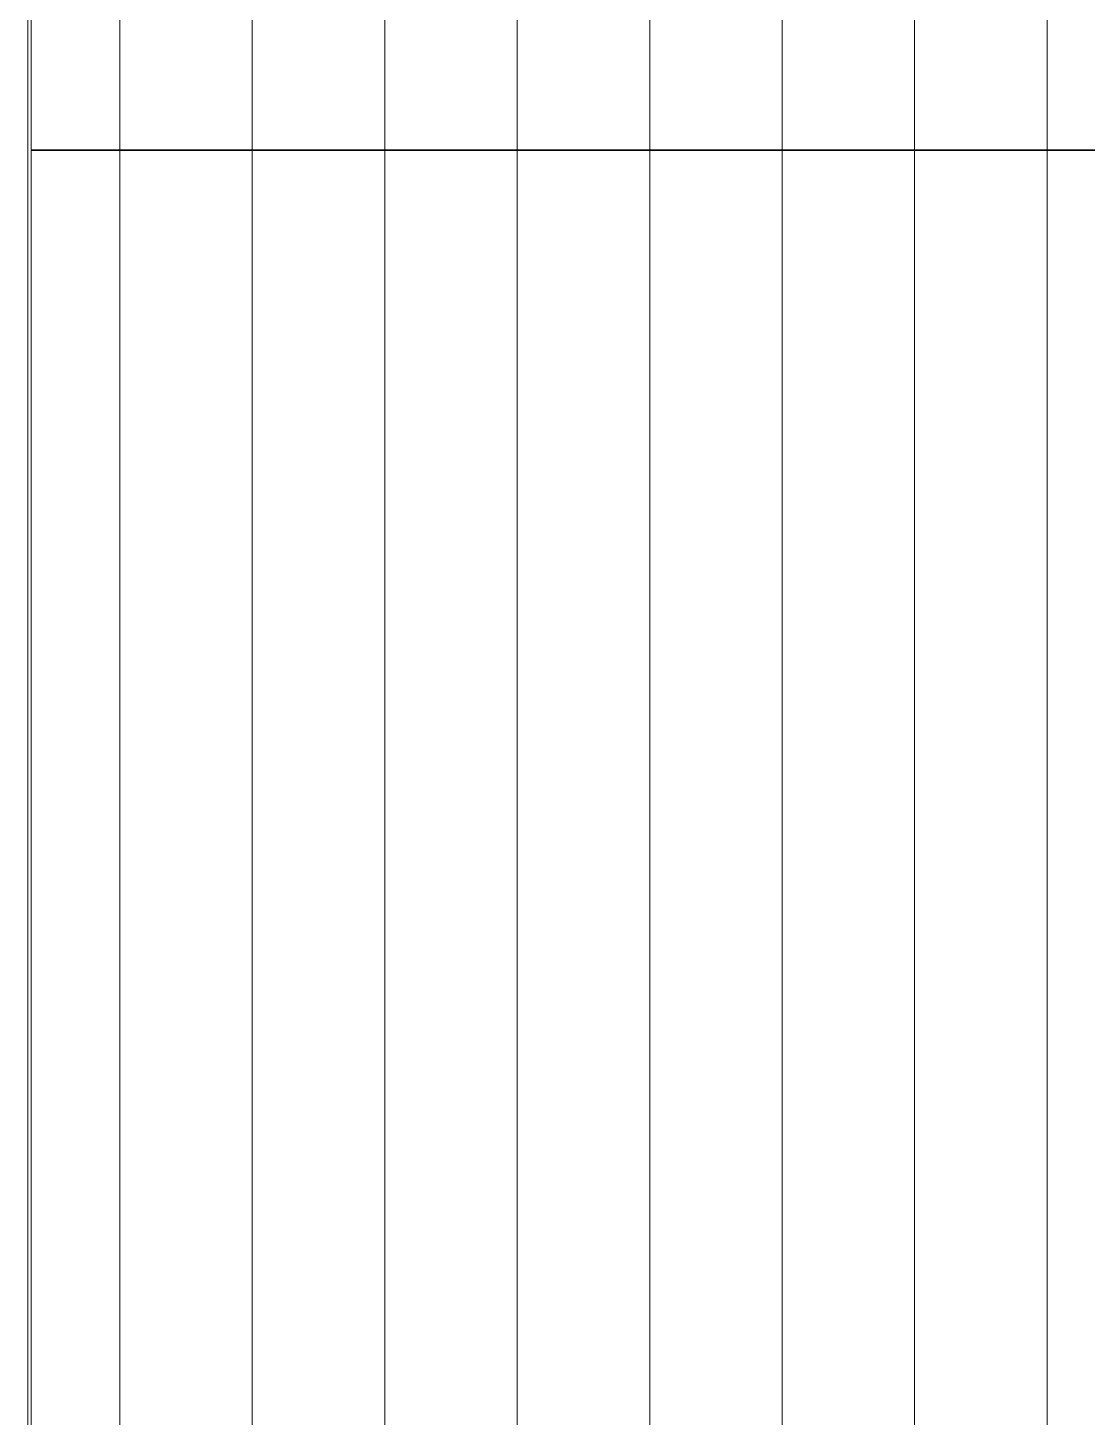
# Model space of a CAD drawing. Header units: millimetres. Extents: x -153298 to 620751, y -313239 to 250031.
# Drawn here: x 10744 to 11343, y -298631 to -297846 of the extents above; entities that cross this region are included whole.
import ezdxf

# ---------------------------------------------------------------- set-up
doc = ezdxf.new("R2010")
doc.units = ezdxf.units.MM
for name, color, linetype, lineweight in [('A-GENM', 1, 'Continuous', 9), ('A-GLAZ-CURT', 2, 'Continuous', 9), ('WALL-E', 2, 'Continuous', 35)]:
    doc.layers.add(name, color=color, linetype=linetype, lineweight=lineweight)

# ---------------------------------------------------------------- blocks, each defined once
blk = doc.blocks.new('DPA_CP_Entrance Louver Grill Vertical Z - Louver Grill Vertical Z-18397856-2140-01 ENTRANCE 1 ELEVATION 2')
at = {"layer": 'A-GLAZ-CURT'}
for p, q in [((-13927.35, 105550), (-13927.35, 113945.12)), ((-13927.35, 105550), (-13927.35, 113945.12)), ((-13925.35, 105550), (-13925.35, 113945.12)), ((-13925.35, 113945.12), (-13925.35, 105550)), ((-13925.35, 105610), (-13925.35, 113895.12)), ((-13925.35, 113150), (-13925.35, 106550))]:
    blk.add_line(p, q, dxfattribs=at)
blk = doc.blocks.new('GM_Louver Grill Vertical Z - Z Profile-V478-2140-01 ENTRANCE 1 ELEVATION 2')
at = {"layer": 'A-GENM'}
blk.add_line((-13800.48, 105550), (-13800.48, 113945.12), dxfattribs=at)

msp = doc.modelspace()

# ---------------------------------------------------------------- linework, layer by layer
at = {"layer": 'WALL-E'}
for p, q in [((11769.1524, -297914.7103), (10745.819, -297914.7103)), ((10745.819, -297914.7103), (11769.1524, -297914.7103))]:
    msp.add_line(p, q, dxfattribs=at)

# ---------------------------------------------------------------- block references
at = {"layer": 'A-GENM'}
for p in [(24596.3011, -411064.7103), (24671.1729, -411064.7103), (24746.0447, -411064.7103), (24820.9165, -411064.7103), (24895.7883, -411064.7103), (24970.6601, -411064.7103), (25045.5319, -411064.7103), (25120.4037, -411064.7103)]:
    msp.add_blockref('GM_Louver Grill Vertical Z - Z Profile-V478-2140-01 ENTRANCE 1 ELEVATION 2', p, dxfattribs=at)
at = {"layer": 'A-GLAZ-CURT'}
msp.add_blockref('DPA_CP_Entrance Louver Grill Vertical Z - Louver Grill Vertical Z-18397856-2140-01 ENTRANCE 1 ELEVATION 2', (24671.1729, -411064.7103), dxfattribs=at)

doc.saveas('drawing.dxf')
